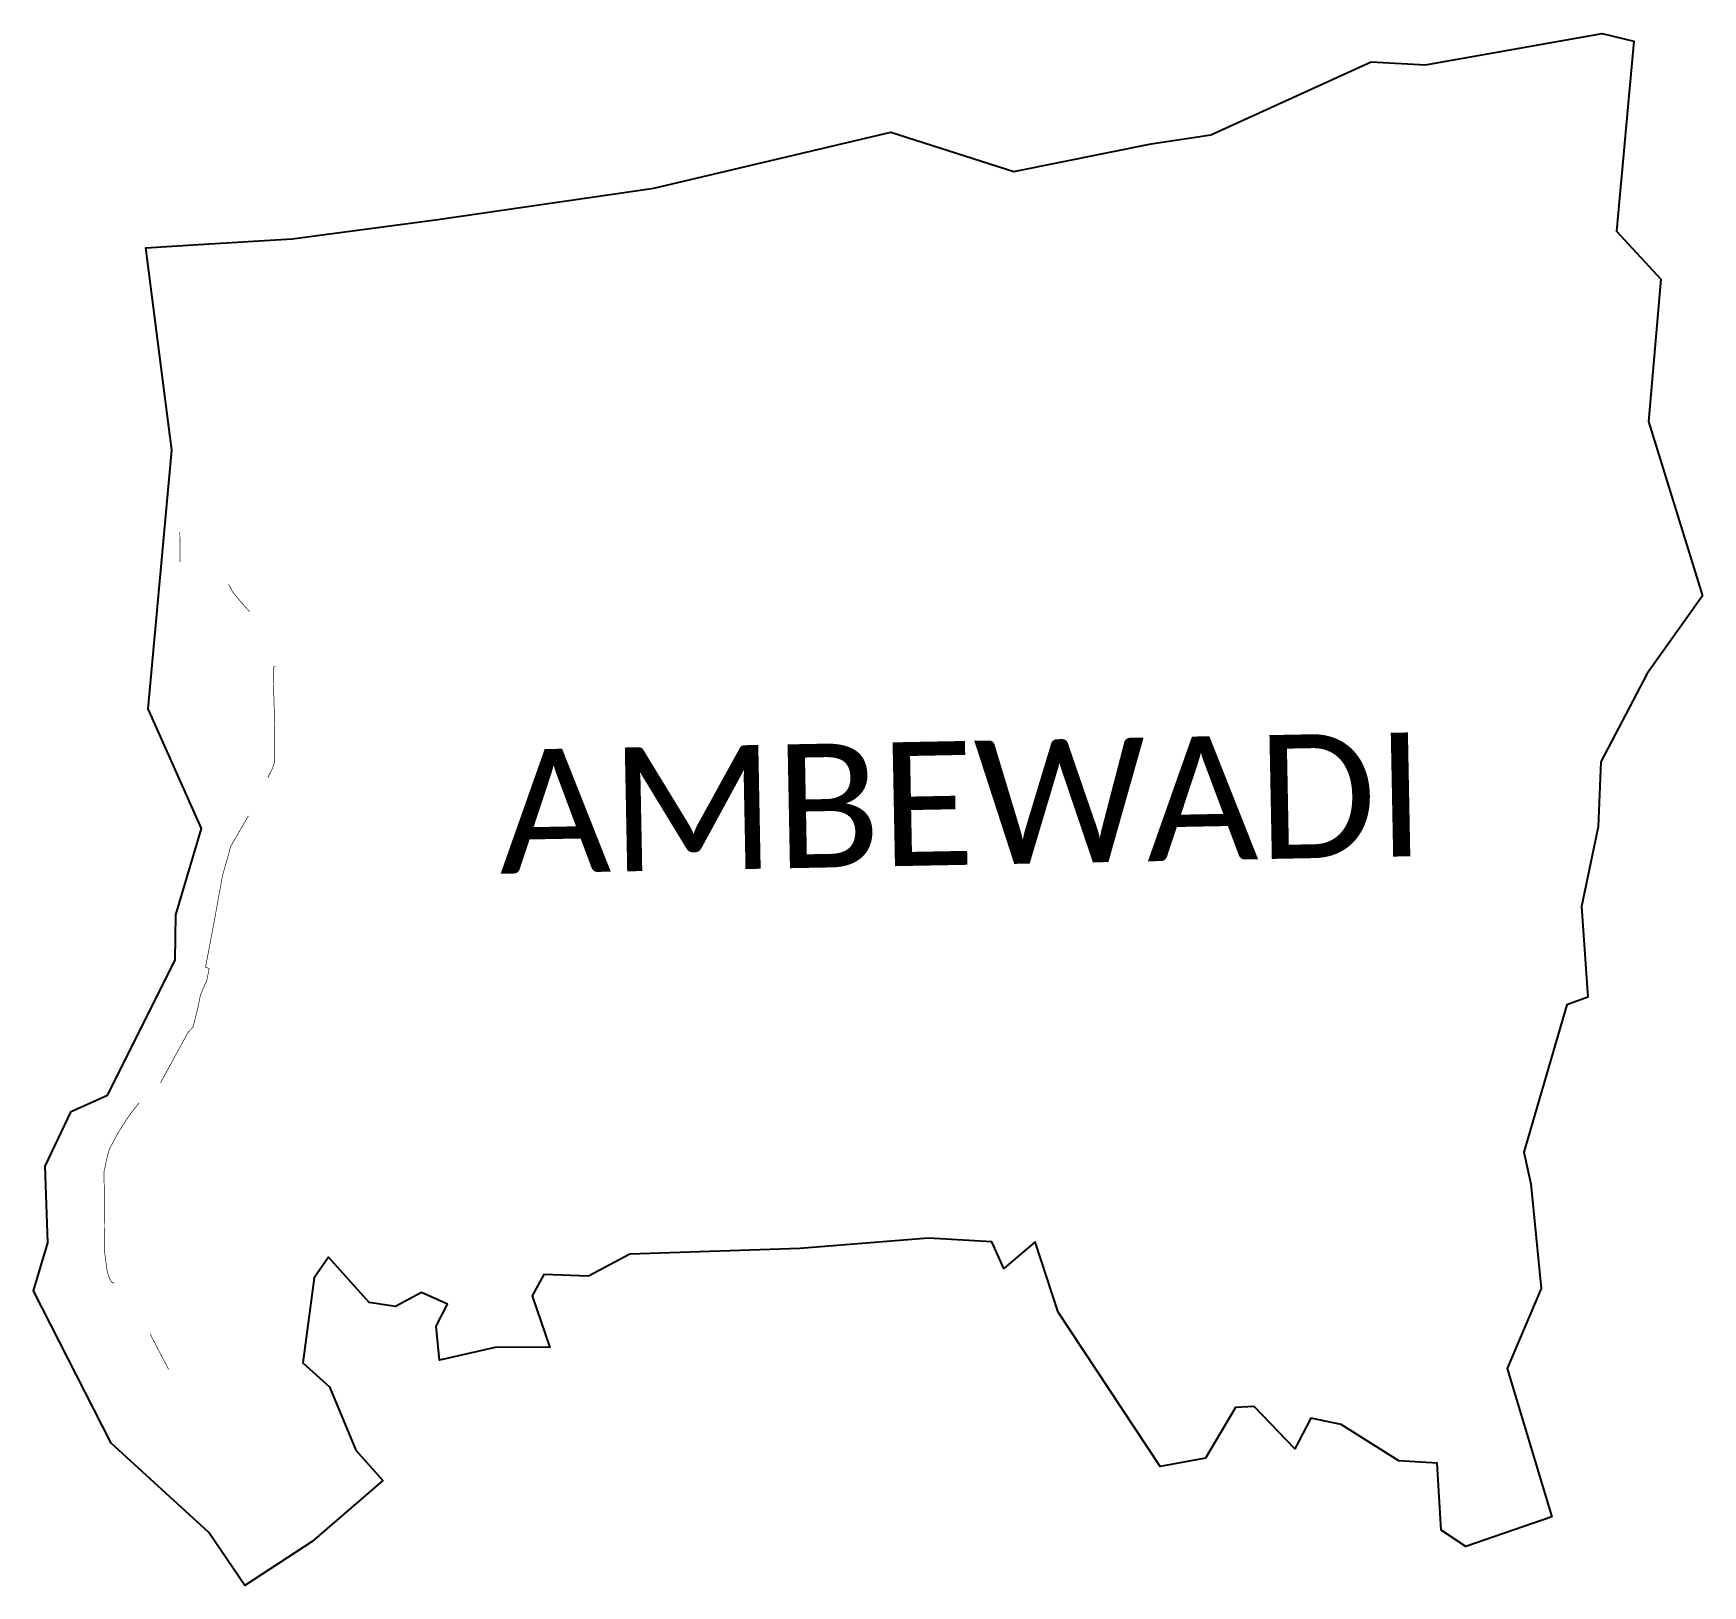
# Model space of a CAD drawing. Header units: metres. Extents: x 260774 to 263356, y 2215208 to 2217608.
import ezdxf

# ---------------------------------------------------------------- set-up
doc = ezdxf.new("R2010")
doc.units = ezdxf.units.M
for name, color, linetype in [('SEAWALL', 170, 'Continuous'), ('village', 3, 'Continuous'), ('VILLAGE NAME', 250, 'Continuous')]:
    doc.layers.add(name, color=color, linetype=linetype)
doc.styles.get("Standard").update_dxf_attribs({"font": 'simplex.shx'})

msp = doc.modelspace()

# ---------------------------------------------------------------- linework, layer by layer
at = {"layer": 'SEAWALL', "color": 30, "const_width": 1, "flags": 128}
for points in [[(261000.6, 2216836.9), (261001, 2216790.8)], [(261108.5, 2216714.1), (261096.3, 2216727.7), (261082.3, 2216744.8), (261076, 2216756.6)], [(261136.7, 2216457.7), (261144.1, 2216472.2), (261147.5, 2216482.8), (261147.4, 2216521.5), (261146.7, 2216559.6), (261145.5, 2216602.3), (261145.8, 2216628.8), (261148.3, 2216629.3)], [(260970.9, 2215986), (261013.7, 2216064.3), (261021, 2216071.9), (261028.3, 2216100.4), (261032.5, 2216121.3), (261040.3, 2216139.7), (261041.7, 2216141.5), (261046.1, 2216162.3), (261045.5, 2216162.7), (261040.4, 2216164.5), (261055, 2216241.7), (261066.5, 2216305.7), (261076, 2216339), (261079.4, 2216351.3), (261106.7, 2216398.5)], [(260937.6, 2215954.6), (260926.7, 2215941), (260919.3, 2215930.6), (260905.1, 2215908.4), (260891.9, 2215883.7), (260887.4, 2215867.7), (260883.4, 2215848.1), (260884, 2215796.2), (260884.3, 2215723.9), (260888.5, 2215692.9), (260891.6, 2215683.7), (260895.4, 2215677.5), (260899.2, 2215675.7)], [(260955, 2215598), (260957.1, 2215592.6), (260983.2, 2215542.8)]]:
    msp.add_lwpolyline(points, dxfattribs=at)
at = {"layer": 'village', "color": 3, "true_color": 0x00ff00}
msp.add_polyline3d([(263355.8, 2216738.4, 0), (263270, 2216618.3, 0), (263198.4, 2216482.1, 0), (263194.4, 2216381.4, 0), (263168.5, 2216258.3, 0), (263178.5, 2216118, 0), (263146, 2216106.1, 0), (263079.4, 2215878.5, 0), (263090, 2215829.7, 0), (263106.1, 2215667.7, 0), (263053.7, 2215544, 0), (263122.7, 2215314.7, 0), (262989.7, 2215269, 0), (262951.3, 2215294.2, 0), (262945.1, 2215397.7, 0), (262885.8, 2215401.1, 0), (262796.7, 2215457.3, 0), (262750, 2215467.1, 0), (262725.2, 2215419.8, 0), (262662.2, 2215485.1, 0), (262633.6, 2215483.9, 0), (262586.9, 2215405.3, 0), (262516.7, 2215392.4, 0), (262359.1, 2215631.1, 0), (262323.4, 2215739.8, 0), (262275.3, 2215698.8, 0), (262256.6, 2215739.8, 0), (262158.6, 2215745.4, 0), (261959.6, 2215729.5, 0), (261696.6, 2215721, 0), (261632.6, 2215686.9, 0), (261563.6, 2215689.4, 0), (261545.6, 2215656.4, 0), (261572.7, 2215576.3, 0), (261490.5, 2215577, 0), (261402.5, 2215557, 0), (261397.1, 2215609.6, 0), (261414.5, 2215643.3, 0), (261374.2, 2215661.3, 0), (261334.1, 2215640, 0), (261293.4, 2215646.3, 0), (261230.7, 2215716.4, 0), (261208.5, 2215684, 0), (261191.1, 2215552.9, 0), (261232.3, 2215515.5, 0), (261272.8, 2215417.7, 0), (261314.5, 2215370.8, 0), (261205.5, 2215276.5, 0), (261101, 2215208.4, 0), (261045.5, 2215290.6, 0), (260894.4, 2215428.7, 0), (260774.1, 2215664, 0), (260796.5, 2215738.4, 0), (260792.6, 2215857, 0), (260832.8, 2215941.4, 0), (260888.8, 2215966.8, 0), (260993.6, 2216175.2, 0), (260994.2, 2216245.2, 0), (261034.1, 2216378.7, 0), (260951.6, 2216564.1, 0), (260988.4, 2216963.9, 0), (260948.3, 2217276.7, 0), (261029.4, 2217281.8, 0), (261174.2, 2217290.4, 0), (261399.7, 2217320.3, 0), (261733.6, 2217369.1, 0), (262100.1, 2217455.5, 0), (262290.7, 2217394.5, 0), (262502.8, 2217437.6, 0), (262595, 2217451.5, 0), (262843.1, 2217564.3, 0), (262927, 2217559.4, 0), (263200.2, 2217608.2, 0), (263249.2, 2217596.2, 0), (263222.4, 2217302.5, 0), (263291, 2217228, 0), (263272.3, 2217008, 0)], close=True, dxfattribs=at)

# ---------------------------------------------------------------- texts
at = {"layer": 'VILLAGE NAME', "insert": (261491.9, 2216500.3), "char_height": 191.456, "attachment_point": 1, "rotation": 1.1028}
msp.add_mtext_dynamic_manual_height_columns('{\\fCalibri|b0|i0|c0|p34;AMBEWADI}', width=161.46, gutter_width=957.3, heights=[0], dxfattribs=at)

doc.saveas('drawing.dxf')
